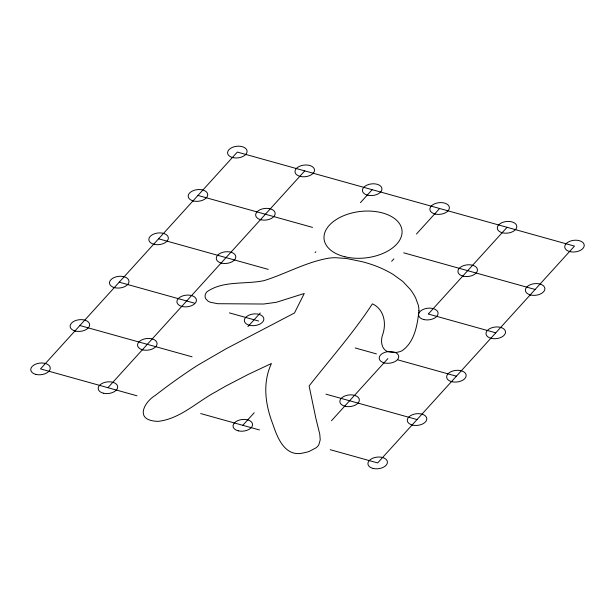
<?xml version="1.0" encoding="UTF-8"?>
<svg xmlns="http://www.w3.org/2000/svg" width="615" height="615" viewBox="0 0 615 615"><rect width="100%" height="100%" fill="white"/><g stroke="black" fill="none" stroke-linecap="round" stroke-linejoin="round"><path stroke-width="0.92" d="M107.94 387.696L304.756 170.885M247.907 326.603L260.283 312.974M315.065 252.619L315.864 251.735M360.428 202.643L372.19 189.689M242.81 425.311L254.226 412.734M391.655 261.337L393.908 258.854M416.455 234.015L439.625 208.493M331.454 420.745L387.904 358.56M428.532 313.804L507.06 227.304M197.961 195.439L312.528 227.389M403.701 252.819L535.127 289.473M158.601 238.804L268.248 269.385M428.509 314.081L495.767 332.83M119.233 282.17L194.325 303.11M229.395 312.889L258.646 321.045M355.155 347.959L376.426 353.894M397.767 359.844L456.399 376.196M79.873 325.527L192.065 356.823M325.958 394.161L417.039 419.561M136.953 395.791L40.505 368.892L237.329 152.074L574.495 246.108L377.671 462.926L330.27 449.703M200.667 413.557L259.476 429.962M418.938 310.629C417.439 324.82 414.633 342.101 402.095 350.711A11.723 6.988 -6.4 0 1 397.813 352.149A12.054 7.188 -6.4 0 1 389.948 352.134C381.285 350.95 380.155 340.879 382.845 334.137C386.543 323.044 383.991 309.114 372.39 303.848C353.433 332.8 330.478 358.799 309.114 385.943L315.841 418.215L319.777 434.228L320.223 439.825L318.854 444.683A16.29 9.717 -6.4 0 1 316.202 447.72L309.199 451.425A21.571 12.861 -6.4 0 1 304.164 452.725C285.391 458.06 277.496 438.226 272.875 424.212C265.319 404.824 262.29 383.06 271.446 363.496L248.122 374.466L226.328 385.789A334.229 199.275 -6.4 0 0 215.973 391.74C197.084 401.733 180.533 418.577 158.601 421.313A16.182 9.648 -6.4 0 1 152.789 420.829C135.246 417.831 145.478 401.126 155.18 395.507C166.865 386.343 178.973 377.695 191.303 369.407A348.151 207.578 -6.4 0 1 198.422 364.818L226.328 348.644L294.477 312.989L304.248 293.486L276.327 302.296L263.651 304.025L217.564 303.702L209.999 302.173L207.839 301.004L205.718 298.652A14.429 8.602 -6.4 0 1 205.249 294.839A14.168 8.449 -6.4 0 1 206.901 291.841C223.168 280.317 245.316 284.614 264.012 280.632C285.937 273.829 306.339 261.882 329.14 258.108A35.747 21.317 -6.4 0 1 335.244 257.693L346.322 258.461L361.805 261.606A112.722 67.212 -6.4 0 1 378.586 267.102A118.195 70.471 -6.4 0 1 393.07 274.398L402.771 281.416L410.151 289.242A118.687 70.763 -6.4 0 1 415.702 298.114L418.246 304.994A71.102 42.389 -6.4 0 1 418.846 308.73L418.938 310.629M344.984 256.786A39.199 23.37 -6.4 0 0 402.041 230.871A39.199 23.37 -6.4 0 0 342.086 216.388A39.199 23.37 -6.4 0 0 344.984 256.786M373.159 468.446A9.802 5.843 -6.4 0 0 387.427 461.973A9.802 5.843 -6.4 0 0 372.436 458.352A9.802 5.843 -6.4 0 0 373.159 468.446M238.297 430.838A9.802 5.843 -6.4 0 0 252.557 424.358A9.802 5.843 -6.4 0 0 237.567 420.737A9.802 5.843 -6.4 0 0 238.297 430.838M103.428 393.223A9.802 5.843 -6.4 0 0 117.688 386.743A9.802 5.843 -6.4 0 0 102.705 383.13A9.802 5.843 -6.4 0 0 103.428 393.223M35.993 374.42A9.802 5.843 -6.4 0 0 50.261 367.939A9.802 5.843 -6.4 0 0 35.27 364.318A9.802 5.843 -6.4 0 0 35.993 374.42M412.527 425.088A9.802 5.843 -6.4 0 0 426.787 418.607A9.802 5.843 -6.4 0 0 411.804 414.987A9.802 5.843 -6.4 0 0 412.527 425.088M345.092 406.277A9.802 5.843 -6.4 0 0 359.352 399.804A9.802 5.843 -6.4 0 0 344.369 396.183A9.802 5.843 -6.4 0 0 345.092 406.277M142.788 349.866A9.802 5.843 -6.4 0 0 157.056 343.385A9.802 5.843 -6.4 0 0 142.065 339.764A9.802 5.843 -6.4 0 0 142.788 349.866M75.353 331.055A9.802 5.843 -6.4 0 0 89.621 324.574A9.802 5.843 -6.4 0 0 74.63 320.961A9.802 5.843 -6.4 0 0 75.353 331.055M451.887 381.723A9.802 5.843 -6.4 0 0 466.155 375.242A9.802 5.843 -6.4 0 0 451.164 371.621A9.802 5.843 -6.4 0 0 451.887 381.723M384.452 362.919A9.802 5.843 -6.4 0 0 398.72 356.439A9.802 5.843 -6.4 0 0 383.729 352.818A9.802 5.843 -6.4 0 0 384.452 362.919M249.59 325.304A9.802 5.843 -6.4 0 0 263.85 318.824A9.802 5.843 -6.4 0 0 248.867 315.203A9.802 5.843 -6.4 0 0 249.59 325.304M182.155 306.501A9.802 5.843 -6.4 0 0 196.416 300.02A9.802 5.843 -6.4 0 0 181.433 296.399A9.802 5.843 -6.4 0 0 182.155 306.501M114.721 287.697A9.802 5.843 -6.4 0 0 128.989 281.216A9.802 5.843 -6.4 0 0 113.998 277.596A9.802 5.843 -6.4 0 0 114.721 287.697M491.254 338.358A9.802 5.843 -6.4 0 0 505.515 331.877A9.802 5.843 -6.4 0 0 490.532 328.256A9.802 5.843 -6.4 0 0 491.254 338.358M423.82 319.554A9.802 5.843 -6.4 0 0 438.08 313.073A9.802 5.843 -6.4 0 0 423.097 309.453A9.802 5.843 -6.4 0 0 423.82 319.554M221.515 263.135A9.802 5.843 -6.4 0 0 235.783 256.655A9.802 5.843 -6.4 0 0 220.793 253.034A9.802 5.843 -6.4 0 0 221.515 263.135M154.081 244.332A9.802 5.843 -6.4 0 0 168.349 237.851A9.802 5.843 -6.4 0 0 153.358 234.23A9.802 5.843 -6.4 0 0 154.081 244.332M530.614 294.992A9.802 5.843 -6.4 0 0 544.882 288.52A9.802 5.843 -6.4 0 0 529.892 284.899A9.802 5.843 -6.4 0 0 530.614 294.992M463.18 276.189A9.802 5.843 -6.4 0 0 477.448 269.708A9.802 5.843 -6.4 0 0 462.457 266.087A9.802 5.843 -6.4 0 0 463.18 276.189M260.883 219.77A9.802 5.843 -6.4 0 0 275.143 213.29A9.802 5.843 -6.4 0 0 260.16 209.677A9.802 5.843 -6.4 0 0 260.883 219.77M193.448 200.967A9.802 5.843 -6.4 0 0 207.716 194.486A9.802 5.843 -6.4 0 0 192.726 190.865A9.802 5.843 -6.4 0 0 193.448 200.967M569.982 251.635A9.802 5.843 -6.4 0 0 584.242 245.154A9.802 5.843 -6.4 0 0 569.259 241.534A9.802 5.843 -6.4 0 0 569.982 251.635M502.547 232.824A9.802 5.843 -6.4 0 0 516.808 226.351A9.802 5.843 -6.4 0 0 501.825 222.73A9.802 5.843 -6.4 0 0 502.547 232.824M435.113 214.02A9.802 5.843 -6.4 0 0 449.38 207.539A9.802 5.843 -6.4 0 0 434.39 203.919A9.802 5.843 -6.4 0 0 435.113 214.02M367.678 195.216A9.802 5.843 -6.4 0 0 381.946 188.736A9.802 5.843 -6.4 0 0 366.955 185.115A9.802 5.843 -6.4 0 0 367.678 195.216M300.243 176.413A9.802 5.843 -6.4 0 0 314.511 169.932A9.802 5.843 -6.4 0 0 299.52 166.311A9.802 5.843 -6.4 0 0 300.243 176.413M232.808 157.601A9.802 5.843 -6.4 0 0 247.076 151.121A9.802 5.843 -6.4 0 0 232.086 147.508A9.802 5.843 -6.4 0 0 232.808 157.601"/></g></svg>
